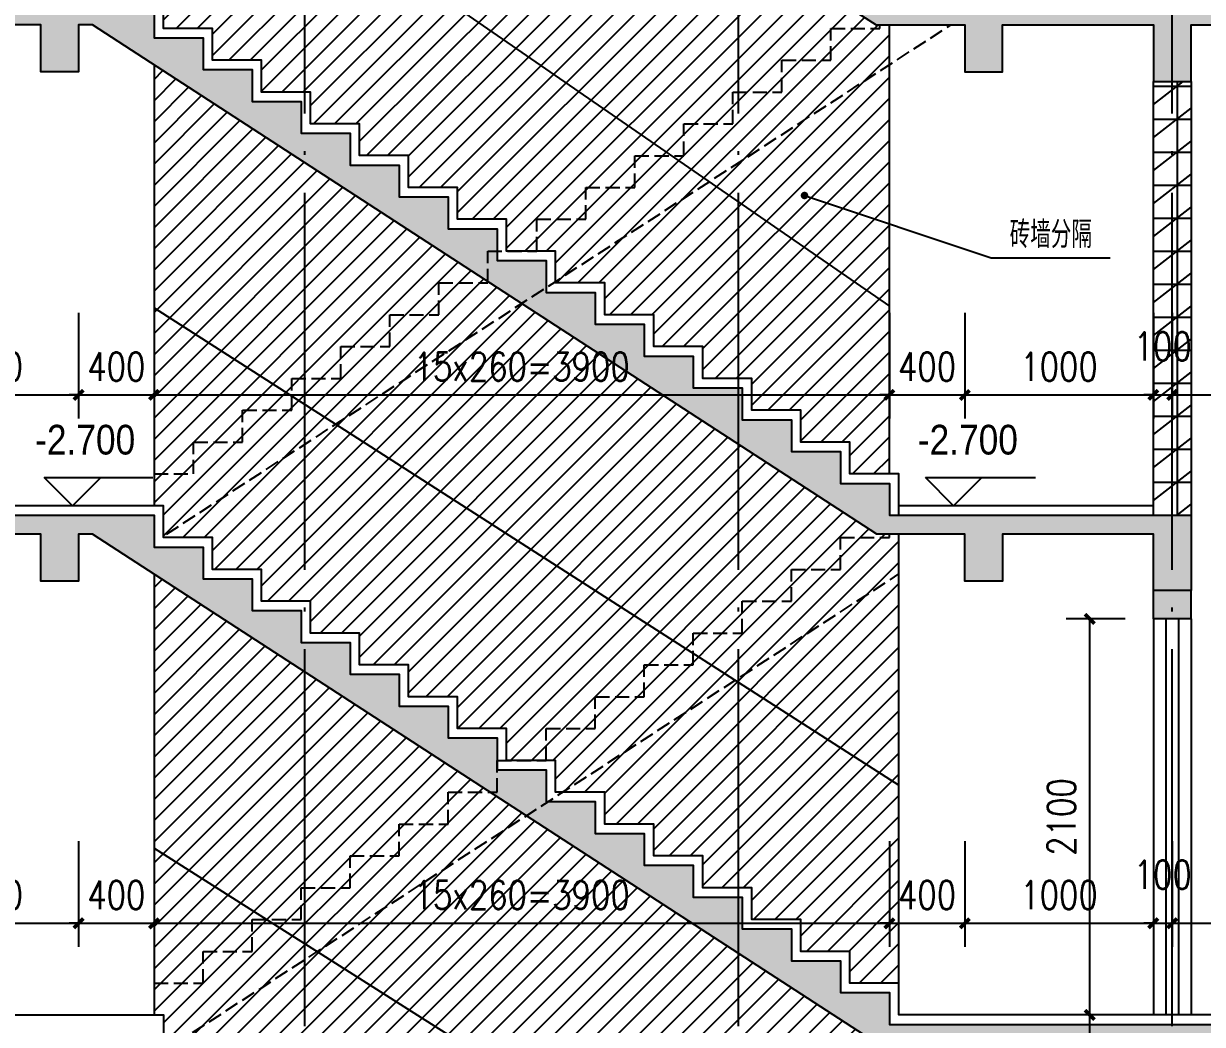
# Model space of a CAD drawing. Extents: x 718358 to 1668613, y -348838 to -159582.
# Drawn here: x 849756 to 856008, y -192400 to -187094 of the extents above; entities that cross this region are included whole.
import ezdxf

# ---------------------------------------------------------------- set-up
doc = ezdxf.new("R2010")
doc.units = 0
doc.header["$LTSCALE"] = 1000
doc.linetypes.add('DASH', pattern=[0.35, 0.25, -0.1])
doc.linetypes.add('DOTE', pattern=[2.42, 2, -0.2, 0.02, -0.2])
for name, color, linetype in [('建-可见线', 7, 'Continuous'), ('建-墙体', 2, 'Continuous'), ('建-尺寸', 73, 'Continuous'), ('建-引出', 3, 'Continuous'), ('建-影线', 8, 'Continuous'), ('建-标高', 3, 'Continuous'), ('建-楼梯', 4, 'Continuous'), ('建-符号说明', 7, 'Continuous'), ('建-轴网', 14, 'DOTE'), ('建-门窗剖', 4, 'Continuous')]:
    doc.layers.add(name, color=color, linetype=linetype)
doc.styles.add('_TCH_DIM', font='gt单线西文.shx', dxfattribs={"width": 0.8, "bigfont": 'gt单线中文.shx'})
doc.styles.add('DIM_FONT', font='SIMPLEX.shx', dxfattribs={"width": 0.8, "bigfont": 'GBCBIG.shx'})
doc.dimstyles.new('DIMN50', dxfattribs={"dimscale": 0.5, "dimtxt": 300, "dimasz": 100, "dimexe": 250, "dimexo": 300, "dimgap": 150, "dimtad": 1, "dimdec": 0, "dimzin": 0, "dimdsep": 46, "dimtxsty": 'DIM_FONT', "dimblk": 'ARCHTICK', "dimcen": 0.09, "dimdle": 1, "dimclrt": 7, "dimazin": 2, "dimtfac": 1, "dimtdec": 0, "dimtix": 1, "dimtmove": 2, "dimatfit": 3, "dimldrblk": 'ARCHTICK', "dimfxl": 1, "dimtolj": 1, "dimtzin": 0, "dimarcsym": 0})
pattern_1 = [(45, (-3534.97, 6e-11), (-56.126601, 56.126601), [])]
pattern_2 = [(45, (0, 0), (-88.388348, 88.388348), []), (50, (0, 0), (358.63009, -31.37607), [37.5, -412.5]), (355, (0, 0), (-69.37567, 376.09607), [30, -330]), (100.4514, (29.9, -2.6), (289.25469, 344.71977), [31.8701, -350.57106]), (46.1842, (0, 100), (533.62052, -82.7595), [56.25, -618.75]), (96.6356, (44.47, 93.1), (467.33135, 487.05894), [47.80514, -525.8565]), (351.1842, (0, 100), (467.33097, 487.0593), [45, -495]), (21, (50, 75), (298.45353, -201.30945), [37.5, -412.5]), (326, (50, 75), (121.65767, 362.57502), [30, -330]), (71.4514, (74.87, 58.22), (420.11131, 161.26525), [31.8701, -350.57106]), (37.5, (0, 0), (6.079928, 166.446927), [0, -326, 0, -335, 0, -331.25]), (7.5, (0, 0), (131.53477, 197.205856), [0, -191, 0, -318.5, 0, -126.25]), (327.5, (-111.5, 0), (266.911218, -11.277436), [0, -125, 0, -390, 0, -517.5]), (317.5, (-161.5, 0), (291.593085, 50.05249), [0, -162.5, 0, -259, 0, -367.5])]

# ---------------------------------------------------------------- blocks, each defined once
blk = doc.blocks.new('_ArchTick')
at = {"color": 0, "linetype": 'ByBlock', "const_width": 0.4}
blk.add_lwpolyline([(-0.5, -0.5), (0.5, 0.5)], dxfattribs=at)
blk = doc.blocks.new('*D2112')
at = {"layer": 'Defpoints', "color": 0, "transparency": 16777216}
for p in [(855847.5, -191279), (858147.5, -191279), (858147.5, -191864.3)]:
    blk.add_point(p, dxfattribs=at)
at = {"layer": '建-尺寸', "color": 0, "lineweight": -2, "transparency": 16777216}
for p, q in [((855847.5, -191429), (855847.5, -191989.3)), ((858147.5, -191429), (858147.5, -191989.3)), ((855847, -191864.3), (858148, -191864.3))]:
    blk.add_line(p, q, dxfattribs=at)
at = {"layer": '建-尺寸', "color": 0, "lineweight": -2, "transparency": 16777216, "xscale": 50, "yscale": 50, "zscale": 50, "rotation": 180}
blk.add_blockref('_ArchTick', (855847.5, -191864.3), dxfattribs=at)
at = {"layer": '建-尺寸', "color": 0, "lineweight": -2, "transparency": 16777216, "xscale": 50, "yscale": 50, "zscale": 50}
blk.add_blockref('_ArchTick', (858147.5, -191864.3), dxfattribs=at)
at = {"layer": '建-尺寸', "color": 7, "transparency": 16777216, "insert": (856997.5, -191714.3), "char_height": 150, "attachment_point": 5, "style": 'DIM_FONT'}
blk.add_mtext('\\A1;2300', dxfattribs=at)
blk = doc.blocks.new('*D2113')
at = {"layer": 'Defpoints', "color": 0, "transparency": 16777216}
for p in [(855747.5, -191279), (855847.5, -191279), (855847.5, -191864.3)]:
    blk.add_point(p, dxfattribs=at)
at = {"layer": '建-尺寸', "color": 0, "lineweight": -2, "transparency": 16777216}
for p, q in [((855747.5, -191429), (855747.5, -191989.3)), ((855847.5, -191429), (855847.5, -191989.3)), ((855747.5, -191864.3), (855697.5, -191864.3)), ((855747.5, -191864.3), (855847.5, -191864.3)), ((855847.5, -191864.3), (855897.5, -191864.3))]:
    blk.add_line(p, q, dxfattribs=at)
at = {"layer": '建-尺寸', "color": 0, "lineweight": -2, "transparency": 16777216, "xscale": 50, "yscale": 50, "zscale": 50}
blk.add_blockref('_ArchTick', (855747.5, -191864.3), dxfattribs=at)
at = {"layer": '建-尺寸', "color": 0, "lineweight": -2, "transparency": 16777216, "xscale": 50, "yscale": 50, "zscale": 50, "rotation": 180}
blk.add_blockref('_ArchTick', (855847.5, -191864.3), dxfattribs=at)
at = {"layer": '建-尺寸', "color": 7, "transparency": 16777216, "insert": (855797.5, -191606.8), "char_height": 150, "attachment_point": 5, "style": 'DIM_FONT'}
blk.add_mtext('\\A1;100', dxfattribs=at)
blk = doc.blocks.new('*D2114')
at = {"layer": 'Defpoints', "color": 0, "transparency": 16777216}
for p in [(854747.5, -191279), (855747.5, -191279), (855747.5, -191864.3)]:
    blk.add_point(p, dxfattribs=at)
at = {"layer": '建-尺寸', "color": 0, "lineweight": -2, "transparency": 16777216}
for p, q in [((854747.5, -191429), (854747.5, -191989.3)), ((855747.5, -191429), (855747.5, -191989.3)), ((854747, -191864.3), (855748, -191864.3))]:
    blk.add_line(p, q, dxfattribs=at)
at = {"layer": '建-尺寸', "color": 0, "lineweight": -2, "transparency": 16777216, "xscale": 50, "yscale": 50, "zscale": 50, "rotation": 180}
blk.add_blockref('_ArchTick', (854747.5, -191864.3), dxfattribs=at)
at = {"layer": '建-尺寸', "color": 0, "lineweight": -2, "transparency": 16777216, "xscale": 50, "yscale": 50, "zscale": 50}
blk.add_blockref('_ArchTick', (855747.5, -191864.3), dxfattribs=at)
at = {"layer": '建-尺寸', "color": 7, "transparency": 16777216, "insert": (855247.5, -191714.3), "char_height": 150, "attachment_point": 5, "style": 'DIM_FONT'}
blk.add_mtext('\\A1;1000', dxfattribs=at)
blk = doc.blocks.new('*D2115')
at = {"layer": 'Defpoints', "color": 0, "transparency": 16777216}
for p in [(854347.5, -191279), (854747.5, -191279), (854747.5, -191864.3)]:
    blk.add_point(p, dxfattribs=at)
at = {"layer": '建-尺寸', "color": 0, "lineweight": -2, "transparency": 16777216}
for p, q in [((854347.5, -191429), (854347.5, -191989.3)), ((854747.5, -191429), (854747.5, -191989.3)), ((854347.5, -191864.3), (854297.5, -191864.3)), ((854347.5, -191864.3), (854747.5, -191864.3)), ((854747.5, -191864.3), (854797.5, -191864.3))]:
    blk.add_line(p, q, dxfattribs=at)
at = {"layer": '建-尺寸', "color": 0, "lineweight": -2, "transparency": 16777216, "xscale": 50, "yscale": 50, "zscale": 50}
blk.add_blockref('_ArchTick', (854347.5, -191864.3), dxfattribs=at)
at = {"layer": '建-尺寸', "color": 0, "lineweight": -2, "transparency": 16777216, "xscale": 50, "yscale": 50, "zscale": 50, "rotation": 180}
blk.add_blockref('_ArchTick', (854747.5, -191864.3), dxfattribs=at)
at = {"layer": '建-尺寸', "color": 7, "transparency": 16777216, "insert": (854547.5, -191714.3), "char_height": 150, "attachment_point": 5, "style": 'DIM_FONT'}
blk.add_mtext('\\A1;400', dxfattribs=at)
blk = doc.blocks.new('*D2116')
at = {"layer": 'Defpoints', "color": 0, "transparency": 16777216}
for p in [(850447.5, -191279), (854347.5, -191279), (854347.5, -191864.3)]:
    blk.add_point(p, dxfattribs=at)
at = {"layer": '建-尺寸', "color": 0, "lineweight": -2, "transparency": 16777216}
for p, q in [((850447.5, -191429), (850447.5, -191989.3)), ((854347.5, -191429), (854347.5, -191989.3)), ((850447, -191864.3), (854348, -191864.3))]:
    blk.add_line(p, q, dxfattribs=at)
at = {"layer": '建-尺寸', "color": 0, "lineweight": -2, "transparency": 16777216, "xscale": 50, "yscale": 50, "zscale": 50, "rotation": 180}
blk.add_blockref('_ArchTick', (850447.5, -191864.3), dxfattribs=at)
at = {"layer": '建-尺寸', "color": 0, "lineweight": -2, "transparency": 16777216, "xscale": 50, "yscale": 50, "zscale": 50}
blk.add_blockref('_ArchTick', (854347.5, -191864.3), dxfattribs=at)
at = {"layer": '建-尺寸', "color": 7, "transparency": 16777216, "insert": (852397.5, -191714.3), "char_height": 150, "attachment_point": 5, "style": 'DIM_FONT'}
blk.add_mtext('\\A1;15x260=3900', dxfattribs=at)
blk = doc.blocks.new('*D2117')
at = {"layer": 'Defpoints', "color": 0, "transparency": 16777216}
for p in [(850047.5, -191279), (850447.5, -191279), (850447.5, -191864.3)]:
    blk.add_point(p, dxfattribs=at)
at = {"layer": '建-尺寸', "color": 0, "lineweight": -2, "transparency": 16777216}
for p, q in [((850047.5, -191429), (850047.5, -191989.3)), ((850447.5, -191429), (850447.5, -191989.3)), ((850047.5, -191864.3), (849997.5, -191864.3)), ((850047.5, -191864.3), (850447.5, -191864.3)), ((850447.5, -191864.3), (850497.5, -191864.3))]:
    blk.add_line(p, q, dxfattribs=at)
at = {"layer": '建-尺寸', "color": 0, "lineweight": -2, "transparency": 16777216, "xscale": 50, "yscale": 50, "zscale": 50}
blk.add_blockref('_ArchTick', (850047.5, -191864.3), dxfattribs=at)
at = {"layer": '建-尺寸', "color": 0, "lineweight": -2, "transparency": 16777216, "xscale": 50, "yscale": 50, "zscale": 50, "rotation": 180}
blk.add_blockref('_ArchTick', (850447.5, -191864.3), dxfattribs=at)
at = {"layer": '建-尺寸', "color": 7, "transparency": 16777216, "insert": (850247.5, -191714.3), "char_height": 150, "attachment_point": 5, "style": 'DIM_FONT'}
blk.add_mtext('\\A1;400', dxfattribs=at)
blk = doc.blocks.new('*D2118')
at = {"layer": 'Defpoints', "color": 0, "transparency": 16777216}
for p in [(849047.5, -191279), (850047.5, -191279), (850047.5, -191864.3)]:
    blk.add_point(p, dxfattribs=at)
at = {"layer": '建-尺寸', "color": 0, "lineweight": -2, "transparency": 16777216}
for p, q in [((849047.5, -191429), (849047.5, -191989.3)), ((850047.5, -191429), (850047.5, -191989.3)), ((849047, -191864.3), (850048, -191864.3))]:
    blk.add_line(p, q, dxfattribs=at)
at = {"layer": '建-尺寸', "color": 0, "lineweight": -2, "transparency": 16777216, "xscale": 50, "yscale": 50, "zscale": 50, "rotation": 180}
blk.add_blockref('_ArchTick', (849047.5, -191864.3), dxfattribs=at)
at = {"layer": '建-尺寸', "color": 0, "lineweight": -2, "transparency": 16777216, "xscale": 50, "yscale": 50, "zscale": 50}
blk.add_blockref('_ArchTick', (850047.5, -191864.3), dxfattribs=at)
at = {"layer": '建-尺寸', "color": 7, "transparency": 16777216, "insert": (849547.5, -191714.3), "char_height": 150, "attachment_point": 5, "style": 'DIM_FONT'}
blk.add_mtext('\\A1;1000', dxfattribs=at)
blk = doc.blocks.new('*D2121')
at = {"layer": 'Defpoints', "color": 0, "transparency": 16777216}
for p in [(855847.5, -188477.4), (858147.5, -188477.4), (858147.5, -189062.7)]:
    blk.add_point(p, dxfattribs=at)
at = {"layer": '建-尺寸', "color": 0, "lineweight": -2, "transparency": 16777216}
for p, q in [((855847.5, -188627.4), (855847.5, -189187.7)), ((858147.5, -188627.4), (858147.5, -189187.7)), ((855847, -189062.7), (858148, -189062.7))]:
    blk.add_line(p, q, dxfattribs=at)
at = {"layer": '建-尺寸', "color": 0, "lineweight": -2, "transparency": 16777216, "xscale": 50, "yscale": 50, "zscale": 50, "rotation": 180}
blk.add_blockref('_ArchTick', (855847.5, -189062.7), dxfattribs=at)
at = {"layer": '建-尺寸', "color": 0, "lineweight": -2, "transparency": 16777216, "xscale": 50, "yscale": 50, "zscale": 50}
blk.add_blockref('_ArchTick', (858147.5, -189062.7), dxfattribs=at)
at = {"layer": '建-尺寸', "color": 7, "transparency": 16777216, "insert": (856997.5, -188912.7), "char_height": 150, "attachment_point": 5, "style": 'DIM_FONT'}
blk.add_mtext('\\A1;2300', dxfattribs=at)
blk = doc.blocks.new('*D2122')
at = {"layer": 'Defpoints', "color": 0, "transparency": 16777216}
for p in [(855747.5, -188477.4), (855847.5, -188477.4), (855847.5, -189062.7)]:
    blk.add_point(p, dxfattribs=at)
at = {"layer": '建-尺寸', "color": 0, "lineweight": -2, "transparency": 16777216}
for p, q in [((855747.5, -188627.4), (855747.5, -189187.7)), ((855847.5, -188627.4), (855847.5, -189187.7)), ((855747.5, -189062.7), (855697.5, -189062.7)), ((855747.5, -189062.7), (855847.5, -189062.7)), ((855847.5, -189062.7), (855897.5, -189062.7))]:
    blk.add_line(p, q, dxfattribs=at)
at = {"layer": '建-尺寸', "color": 0, "lineweight": -2, "transparency": 16777216, "xscale": 50, "yscale": 50, "zscale": 50}
blk.add_blockref('_ArchTick', (855747.5, -189062.7), dxfattribs=at)
at = {"layer": '建-尺寸', "color": 0, "lineweight": -2, "transparency": 16777216, "xscale": 50, "yscale": 50, "zscale": 50, "rotation": 180}
blk.add_blockref('_ArchTick', (855847.5, -189062.7), dxfattribs=at)
at = {"layer": '建-尺寸', "color": 7, "transparency": 16777216, "insert": (855797.5, -188805.2), "char_height": 150, "attachment_point": 5, "style": 'DIM_FONT'}
blk.add_mtext('\\A1;100', dxfattribs=at)
blk = doc.blocks.new('*D2123')
at = {"layer": 'Defpoints', "color": 0, "transparency": 16777216}
for p in [(854747.5, -188477.4), (855747.5, -188477.4), (855747.5, -189062.7)]:
    blk.add_point(p, dxfattribs=at)
at = {"layer": '建-尺寸', "color": 0, "lineweight": -2, "transparency": 16777216}
for p, q in [((854747.5, -188627.4), (854747.5, -189187.7)), ((855747.5, -188627.4), (855747.5, -189187.7)), ((854747, -189062.7), (855748, -189062.7))]:
    blk.add_line(p, q, dxfattribs=at)
at = {"layer": '建-尺寸', "color": 0, "lineweight": -2, "transparency": 16777216, "xscale": 50, "yscale": 50, "zscale": 50, "rotation": 180}
blk.add_blockref('_ArchTick', (854747.5, -189062.7), dxfattribs=at)
at = {"layer": '建-尺寸', "color": 0, "lineweight": -2, "transparency": 16777216, "xscale": 50, "yscale": 50, "zscale": 50}
blk.add_blockref('_ArchTick', (855747.5, -189062.7), dxfattribs=at)
at = {"layer": '建-尺寸', "color": 7, "transparency": 16777216, "insert": (855247.5, -188912.7), "char_height": 150, "attachment_point": 5, "style": 'DIM_FONT'}
blk.add_mtext('\\A1;1000', dxfattribs=at)
blk = doc.blocks.new('*D2124')
at = {"layer": 'Defpoints', "color": 0, "transparency": 16777216}
for p in [(854347.5, -188477.4), (854747.5, -188477.4), (854747.5, -189062.7)]:
    blk.add_point(p, dxfattribs=at)
at = {"layer": '建-尺寸', "color": 0, "lineweight": -2, "transparency": 16777216}
for p, q in [((854347.5, -188627.4), (854347.5, -189187.7)), ((854747.5, -188627.4), (854747.5, -189187.7)), ((854347.5, -189062.7), (854297.5, -189062.7)), ((854347.5, -189062.7), (854747.5, -189062.7)), ((854747.5, -189062.7), (854797.5, -189062.7))]:
    blk.add_line(p, q, dxfattribs=at)
at = {"layer": '建-尺寸', "color": 0, "lineweight": -2, "transparency": 16777216, "xscale": 50, "yscale": 50, "zscale": 50}
blk.add_blockref('_ArchTick', (854347.5, -189062.7), dxfattribs=at)
at = {"layer": '建-尺寸', "color": 0, "lineweight": -2, "transparency": 16777216, "xscale": 50, "yscale": 50, "zscale": 50, "rotation": 180}
blk.add_blockref('_ArchTick', (854747.5, -189062.7), dxfattribs=at)
at = {"layer": '建-尺寸', "color": 7, "transparency": 16777216, "insert": (854547.5, -188912.7), "char_height": 150, "attachment_point": 5, "style": 'DIM_FONT'}
blk.add_mtext('\\A1;400', dxfattribs=at)
blk = doc.blocks.new('*D2125')
at = {"layer": 'Defpoints', "color": 0, "transparency": 16777216}
for p in [(850447.5, -188477.4), (854347.5, -188477.4), (854347.5, -189062.7)]:
    blk.add_point(p, dxfattribs=at)
at = {"layer": '建-尺寸', "color": 0, "lineweight": -2, "transparency": 16777216}
for p, q in [((850447.5, -188627.4), (850447.5, -189187.7)), ((854347.5, -188627.4), (854347.5, -189187.7)), ((850447, -189062.7), (854348, -189062.7))]:
    blk.add_line(p, q, dxfattribs=at)
at = {"layer": '建-尺寸', "color": 0, "lineweight": -2, "transparency": 16777216, "xscale": 50, "yscale": 50, "zscale": 50, "rotation": 180}
blk.add_blockref('_ArchTick', (850447.5, -189062.7), dxfattribs=at)
at = {"layer": '建-尺寸', "color": 0, "lineweight": -2, "transparency": 16777216, "xscale": 50, "yscale": 50, "zscale": 50}
blk.add_blockref('_ArchTick', (854347.5, -189062.7), dxfattribs=at)
at = {"layer": '建-尺寸', "color": 7, "transparency": 16777216, "insert": (852397.5, -188912.7), "char_height": 150, "attachment_point": 5, "style": 'DIM_FONT'}
blk.add_mtext('\\A1;15x260=3900', dxfattribs=at)
blk = doc.blocks.new('*D2126')
at = {"layer": 'Defpoints', "color": 0, "transparency": 16777216}
for p in [(850047.5, -188477.4), (850447.5, -188477.4), (850447.5, -189062.7)]:
    blk.add_point(p, dxfattribs=at)
at = {"layer": '建-尺寸', "color": 0, "lineweight": -2, "transparency": 16777216}
for p, q in [((850047.5, -188627.4), (850047.5, -189187.7)), ((850447.5, -188627.4), (850447.5, -189187.7)), ((850047.5, -189062.7), (849997.5, -189062.7)), ((850047.5, -189062.7), (850447.5, -189062.7)), ((850447.5, -189062.7), (850497.5, -189062.7))]:
    blk.add_line(p, q, dxfattribs=at)
at = {"layer": '建-尺寸', "color": 0, "lineweight": -2, "transparency": 16777216, "xscale": 50, "yscale": 50, "zscale": 50}
blk.add_blockref('_ArchTick', (850047.5, -189062.7), dxfattribs=at)
at = {"layer": '建-尺寸', "color": 0, "lineweight": -2, "transparency": 16777216, "xscale": 50, "yscale": 50, "zscale": 50, "rotation": 180}
blk.add_blockref('_ArchTick', (850447.5, -189062.7), dxfattribs=at)
at = {"layer": '建-尺寸', "color": 7, "transparency": 16777216, "insert": (850247.5, -188912.7), "char_height": 150, "attachment_point": 5, "style": 'DIM_FONT'}
blk.add_mtext('\\A1;400', dxfattribs=at)
blk = doc.blocks.new('*D2127')
at = {"layer": 'Defpoints', "color": 0, "transparency": 16777216}
for p in [(849047.5, -188477.4), (850047.5, -188477.4), (850047.5, -189062.7)]:
    blk.add_point(p, dxfattribs=at)
at = {"layer": '建-尺寸', "color": 0, "lineweight": -2, "transparency": 16777216}
for p, q in [((849047.5, -188627.4), (849047.5, -189187.7)), ((850047.5, -188627.4), (850047.5, -189187.7)), ((849047, -189062.7), (850048, -189062.7))]:
    blk.add_line(p, q, dxfattribs=at)
at = {"layer": '建-尺寸', "color": 0, "lineweight": -2, "transparency": 16777216, "xscale": 50, "yscale": 50, "zscale": 50, "rotation": 180}
blk.add_blockref('_ArchTick', (849047.5, -189062.7), dxfattribs=at)
at = {"layer": '建-尺寸', "color": 0, "lineweight": -2, "transparency": 16777216, "xscale": 50, "yscale": 50, "zscale": 50}
blk.add_blockref('_ArchTick', (850047.5, -189062.7), dxfattribs=at)
at = {"layer": '建-尺寸', "color": 7, "transparency": 16777216, "insert": (849547.5, -188912.7), "char_height": 150, "attachment_point": 5, "style": 'DIM_FONT'}
blk.add_mtext('\\A1;1000', dxfattribs=at)
blk = doc.blocks.new('*D3371')
at = {"layer": 'Defpoints', "color": 0, "transparency": 16777216}
for p in [(855410.2, -190250.4), (855747.5, -190250.4), (855747.5, -192350.4)]:
    blk.add_point(p, dxfattribs=at)
at = {"layer": '建-尺寸', "color": 0, "lineweight": -2, "transparency": 16777216}
for p, q in [((855597.5, -190250.4), (855285.2, -190250.4)), ((855410.2, -192350.9), (855410.2, -190249.9)), ((855597.5, -192350.4), (855285.2, -192350.4))]:
    blk.add_line(p, q, dxfattribs=at)
at = {"layer": '建-尺寸', "color": 0, "lineweight": -2, "transparency": 16777216, "xscale": 50, "yscale": 50, "zscale": 50}
for p, rotation in [((855410.2, -190250.4), 90), ((855410.2, -192350.4), 270)]:
    blk.add_blockref('_ArchTick', p, dxfattribs=dict(at, rotation=rotation))
at = {"layer": '建-尺寸', "color": 7, "transparency": 16777216, "insert": (855260.2, -191300.4), "char_height": 150, "attachment_point": 5, "rotation": 90, "style": 'DIM_FONT'}
blk.add_mtext('\\A1;2100', dxfattribs=at)
blk = doc.blocks.new('*D3372')
at = {"layer": 'Defpoints', "color": 0, "transparency": 16777216}
for p in [(855410.2, -192350.4), (855747.5, -192350.4), (855747.5, -193050.4)]:
    blk.add_point(p, dxfattribs=at)
at = {"layer": '建-尺寸', "color": 0, "lineweight": -2, "transparency": 16777216}
for p, q in [((855597.5, -192350.4), (855285.2, -192350.4)), ((855410.2, -193050.9), (855410.2, -192349.9)), ((855597.5, -193050.4), (855285.2, -193050.4))]:
    blk.add_line(p, q, dxfattribs=at)
at = {"layer": '建-尺寸', "color": 0, "lineweight": -2, "transparency": 16777216, "xscale": 50, "yscale": 50, "zscale": 50}
for p, rotation in [((855410.2, -192350.4), 90), ((855410.2, -193050.4), 270)]:
    blk.add_blockref('_ArchTick', p, dxfattribs=dict(at, rotation=rotation))
at = {"layer": '建-尺寸', "color": 7, "transparency": 16777216, "insert": (855260.2, -192700.4), "char_height": 150, "attachment_point": 5, "rotation": 90, "style": 'DIM_FONT'}
blk.add_mtext('\\A1;700', dxfattribs=at)

msp = doc.modelspace()

# ---------------------------------------------------------------- hatches: boundary and pattern name
at = {"layer": '建-影线'}
h = msp.add_hatch(dxfattribs=at)
h.set_pattern_fill('钢筋混凝土', color=256, scale=50, style=0)
h.set_pattern_definition(pattern_2)
h.paths.add_polyline_path([(849047.5, -184750.4), (848847.5, -184750.4), (848847.5, -184850.4), (849047.5, -184850.4)])
h.paths.add_polyline_path([(850447.5, -184350.4), (848847.5, -184350.4), (848847.5, -184750.4), (849047.5, -184750.4), (849047.5, -184450.5), (849847.5, -184450.5), (849847.5, -184700.5), (850047.5, -184700.5), (850047.5, -184450.5), (850121.7, -184450.5), (852217.5, -185786.9), (852217.5, -185625.5), (852267.5, -185625.5), (852267.5, -185509.8), (852007.5, -185509.8), (852007.5, -185344.1), (851747.5, -185344.1), (851747.5, -185178.5), (851487.5, -185178.5), (851487.5, -185012.9), (851227.5, -185012.9), (851227.5, -184847.2), (850967.5, -184847.2), (850967.5, -184681.6), (850707.5, -184681.6), (850707.5, -184516), (850447.5, -184516)])
h.paths.add_polyline_path([(852527.5, -185675.4), (852267.5, -185675.4), (852267.5, -185625.5), (852217.5, -185625.5), (852217.5, -185786.9), (852378.1, -185889.3), (852527.5, -185794)])
h.paths.add_polyline_path([(853047.5, -186006.7), (852787.5, -186006.7), (852787.5, -185841), (852527.5, -185841), (852527.5, -185794), (852378.1, -185889.3), (854277.5, -187100.4), (854747.5, -187100.4), (854747.5, -187350.4), (854947.5, -187350.4), (854947.5, -187100.4), (855747.5, -187100.4), (855747.5, -187400.4), (855947.5, -187400.4), (855947.5, -187100.4), (857947.5, -187100.4), (857947.5, -187000.4), (854347.5, -187000.4), (854347.5, -186834.8), (854087.5, -186834.8), (854087.5, -186669.2), (853827.5, -186669.2), (853827.5, -186503.5), (853567.5, -186503.5), (853567.5, -186337.9), (853307.5, -186337.9), (853307.5, -186172.3), (853047.5, -186172.3)])
h = msp.add_hatch(dxfattribs=at)
h.set_pattern_fill('空心砖', color=256, scale=50, style=0)
h.set_pattern_definition([(0, (0, 0), (0, 175), []), (37.875, (200, 0), (-84.807639, 109.038328), []), (90, (200, 0), (-225, 1e-14), [])])
h.paths.add_polyline_path([(849047.5, -187400.4), (848847.5, -187400.4), (848847.5, -189700.4), (849047.5, -189700.4)])
h.paths.add_polyline_path([(847757.6, -186927.3), (848379.8, -186927.3), (848379.8, -186664.8), (847757.6, -186664.8)], flags=9)
h.paths.add_polyline_path([(846842.7, -189433.7), (847054.8, -189433.7), (847054.8, -189171.2), (846842.7, -189171.2)], flags=9)
h.paths.add_polyline_path([(846593.4, -189502.4), (846918.8, -189502.4), (846918.8, -189142.4), (846593.4, -189142.4)], flags=9)
h.paths.add_polyline_path([(846183.3, -189427.8), (846665.3, -189427.8), (846665.3, -189175.6), (846183.3, -189175.6)], flags=9)
h.paths.add_polyline_path([(872253.8, -200949.3), (872895.2, -200949.3), (872895.2, -200713.1), (872253.8, -200713.1)], flags=9)
h.paths.add_polyline_path([(870668, -199643.8), (871596.1, -199643.8), (871596.1, -199355.3), (870668, -199355.3)], flags=9)
h.paths.add_polyline_path([(870164.5, -200949.3), (870795.2, -200949.3), (870795.2, -200713.1), (870164.5, -200713.1)], flags=9)
h.paths.add_polyline_path([(872253.8, -200749.3), (872895.2, -200749.3), (872895.2, -200513.1), (872253.8, -200513.1)], flags=9)
h.paths.add_polyline_path([(870839.9, -200130.7), (871486.6, -200130.7), (871486.6, -199894.4), (870839.9, -199894.4)], flags=9)
h.paths.add_polyline_path([(870833.7, -200351.2), (871480.4, -200351.2), (871480.4, -200115), (870833.7, -200115)], flags=9)
h.paths.add_polyline_path([(872948.5, -200349.3), (873595.2, -200349.3), (873595.2, -200113.1), (872948.5, -200113.1)], flags=9)
h.paths.add_polyline_path([(870833.7, -200551.2), (871480.4, -200551.2), (871480.4, -200315), (870833.7, -200315)], flags=9)
h.paths.add_polyline_path([(872948.5, -200549.3), (873595.2, -200549.3), (873595.2, -200313.1), (872948.5, -200313.1)], flags=9)
h.paths.add_polyline_path([(871548.5, -199949.3), (872195.2, -199949.3), (872195.2, -199713.1), (871548.5, -199713.1)], flags=9)
h.paths.add_polyline_path([(870833.7, -200751.2), (871480.4, -200751.2), (871480.4, -200515), (870833.7, -200515)], flags=9)
h.paths.add_polyline_path([(872948.5, -200749.3), (873595.2, -200749.3), (873595.2, -200513.1), (872948.5, -200513.1)], flags=9)
h.paths.add_polyline_path([(871548.5, -200149.3), (872195.2, -200149.3), (872195.2, -199913.1), (871548.5, -199913.1)], flags=9)
h.paths.add_polyline_path([(870833.7, -200951.2), (871480.4, -200951.2), (871480.4, -200715), (870833.7, -200715)], flags=9)
h.paths.add_polyline_path([(872948.5, -200949.3), (873595.2, -200949.3), (873595.2, -200713.1), (872948.5, -200713.1)], flags=9)
h.paths.add_polyline_path([(871548.5, -200349.3), (872195.2, -200349.3), (872195.2, -200113.1), (871548.5, -200113.1)], flags=9)
h.paths.add_polyline_path([(870148.5, -199949.3), (870795.2, -199949.3), (870795.2, -199713.1), (870148.5, -199713.1)], flags=9)
h.paths.add_polyline_path([(872248.5, -199949.3), (872895.2, -199949.3), (872895.2, -199713.1), (872248.5, -199713.1)], flags=9)
h.paths.add_polyline_path([(871548.5, -200549.3), (872195.2, -200549.3), (872195.2, -200313.1), (871548.5, -200313.1)], flags=9)
h.paths.add_polyline_path([(870148.5, -200149.3), (870795.2, -200149.3), (870795.2, -199913.1), (870148.5, -199913.1)], flags=9)
h.paths.add_polyline_path([(872248.5, -200149.3), (872895.2, -200149.3), (872895.2, -199913.1), (872248.5, -199913.1)], flags=9)
h.paths.add_polyline_path([(871548.5, -200749.3), (872195.2, -200749.3), (872195.2, -200513.1), (871548.5, -200513.1)], flags=9)
h.paths.add_polyline_path([(870148.5, -200349.3), (870795.2, -200349.3), (870795.2, -200113.1), (870148.5, -200113.1)], flags=9)
h.paths.add_polyline_path([(872248.5, -200349.3), (872895.2, -200349.3), (872895.2, -200113.1), (872248.5, -200113.1)], flags=9)
h.paths.add_polyline_path([(871548.5, -200949.3), (872195.2, -200949.3), (872195.2, -200713.1), (871548.5, -200713.1)], flags=9)
h.paths.add_polyline_path([(870164.5, -200549.3), (870795.2, -200549.3), (870795.2, -200313.1), (870164.5, -200313.1)], flags=9)
h.paths.add_polyline_path([(872253.8, -200549.3), (872895.2, -200549.3), (872895.2, -200313.1), (872253.8, -200313.1)], flags=9)
h.paths.add_polyline_path([(870839.9, -199930.7), (871486.6, -199930.7), (871486.6, -199694.4), (870839.9, -199694.4)], flags=9)
h.paths.add_polyline_path([(870164.5, -200749.3), (870795.2, -200749.3), (870795.2, -200513.1), (870164.5, -200513.1)], flags=9)
h.paths.add_polyline_path([(869771.7, -200955), (870093.2, -200955), (870093.2, -200718.7), (869771.7, -200718.7)], flags=9)
h.paths.add_polyline_path([(855747.5, -189700.4), (855947.5, -189700.4), (855947.5, -187400.4), (855747.5, -187400.4)], flags=16)
h = msp.add_hatch(dxfattribs=at)
h.set_pattern_fill('钢筋混凝土', color=256, scale=50, style=0)
h.set_pattern_definition(pattern_2)
h.paths.add_polyline_path([(855847.5, -190100.4), (855747.5, -190100.4), (855747.5, -190250.4), (855847.5, -190250.4)])
h.paths.add_polyline_path([(855947.5, -190100.4), (855847.5, -190100.4), (855847.5, -190250.4), (855947.5, -190250.4)])
h.paths.add_polyline_path([(849047.5, -187100.4), (849847.5, -187100.4), (849847.5, -187350.4), (850047.5, -187350.4), (850047.5, -187100.4), (850121.2, -187100.4), (852217.5, -188461), (852217.5, -188300.4), (852267.5, -188300.4), (852267.5, -188181.6), (852007.5, -188181.6), (852007.5, -188012.9), (851747.5, -188012.9), (851747.5, -187844.1), (851487.5, -187844.1), (851487.5, -187675.4), (851227.5, -187675.4), (851227.5, -187506.6), (850967.5, -187506.6), (850967.5, -187337.9), (850707.5, -187337.9), (850707.5, -187169.1), (850447.5, -187169.1), (850447.5, -187000.4), (849410.7, -187000.4), (847447.5, -187000.4), (847447.5, -187100.4), (848847.5, -187100.4), (848847.5, -187400.4), (849047.5, -187400.4)])
h.paths.add_polyline_path([(852527.5, -188350.4), (852267.5, -188350.4), (852267.5, -188300.4), (852217.5, -188300.4), (852217.5, -188461), (852397.6, -188577.8), (852527.5, -188493.5)])
h.paths.add_polyline_path([(852787.5, -188519.1), (852527.5, -188519.1), (852527.5, -188493.5), (852397.6, -188577.8), (854281.2, -189800.4), (854747.5, -189800.4), (854747.5, -190050.4), (854947.5, -190050.4), (854947.5, -189800.4), (855747.5, -189800.4), (855747.5, -190100.4), (855947.5, -190100.4), (855947.5, -189700.4), (854347.5, -189700.4), (854347.5, -189531.6), (854087.5, -189531.6), (854087.5, -189362.9), (853827.5, -189362.9), (853827.5, -189194.1), (853567.5, -189194.1), (853567.5, -189025.4), (853307.5, -189025.4), (853307.5, -188856.6), (853047.5, -188856.6), (853047.5, -188687.9), (852787.5, -188687.9)])
h = msp.add_hatch(dxfattribs=at)
h.set_pattern_fill('钢筋混凝土', color=256, scale=50, style=0)
h.set_pattern_definition(pattern_2)
h.paths.add_polyline_path([(848947.5, -190100.4), (848847.5, -190100.4), (848847.5, -190250.4), (848947.5, -190250.4)], flags=16)
h.paths.add_polyline_path([(849047.5, -190100.4), (848947.5, -190100.4), (848947.5, -190250.4), (849047.5, -190250.4)], flags=17)
h.paths.add_polyline_path([(855847.5, -192900.4), (855747.5, -192900.4), (855747.5, -193050.4), (855847.5, -193050.4)])
h.paths.add_polyline_path([(855947.5, -192900.4), (855847.5, -192900.4), (855847.5, -193050.4), (855947.5, -193050.4)])
h.paths.add_polyline_path([(849047.5, -189800.4), (849847.5, -189800.4), (849847.5, -190050.4), (850047.5, -190050.4), (850047.5, -189800.4), (850121.2, -189800.4), (852230.2, -191169.2), (852267.5, -191169.2), (852267.5, -191000.4), (852267.5, -190881.6), (852007.5, -190881.6), (852007.5, -190712.9), (851747.5, -190712.9), (851747.5, -190544.1), (851487.5, -190544.1), (851487.5, -190375.4), (851227.5, -190375.4), (851227.5, -190206.6), (850967.5, -190206.6), (850967.5, -190037.9), (850707.5, -190037.9), (850707.5, -189869.1), (850447.5, -189869.1), (850447.5, -189700.4), (848847.5, -189700.4), (848847.5, -190100.4), (849047.5, -190100.4), (849047.5, -190085.5)])
h.paths.add_polyline_path([(852527.5, -191050.4), (852267.5, -191050.4), (852267.5, -191169.2), (852230.2, -191169.2), (852422.6, -191294.1), (852538.1, -191219.1), (852527.5, -191219.1)])
h.paths.add_polyline_path([(852787.5, -191219.1), (852538.1, -191219.1), (852422.6, -191294.1), (854281.2, -192500.4), (854347.5, -192500.4), (854347.5, -192750.4), (854547.5, -192750.4), (854547.5, -192500.4), (855747.5, -192500.4), (855747.5, -192800.4), (855947.5, -192800.4), (855947.5, -192500.4), (857947.5, -192500.4), (857947.5, -192400.4), (854347.5, -192400.4), (854347.5, -192231.6), (854087.5, -192231.6), (854087.5, -192062.9), (853827.5, -192062.9), (853827.5, -191894.1), (853567.5, -191894.1), (853567.5, -191725.4), (853307.5, -191725.4), (853307.5, -191556.6), (853047.5, -191556.6), (853047.5, -191387.9), (852787.5, -191387.9)])
at = {"layer": '建-符号说明'}
h = msp.add_hatch(dxfattribs=at)
h.set_pattern_fill('ANSI31', color=8, scale=50, style=0)
h.set_pattern_definition([(45, (39715.27, 106041.72), (-56.126601, 56.126601), [])])
h.paths.add_polyline_path([(852057.5, -187962.9), (852057.5, -188131.6), (852317.5, -188131.6), (852317.5, -188300.4), (852577.5, -188300.4), (852577.5, -188469.1), (852837.5, -188469.1), (852837.5, -188637.9), (853097.5, -188637.9), (853097.5, -188806.6), (853357.5, -188806.6), (853357.5, -188975.4), (853617.5, -188975.4), (853617.5, -189144.1), (853877.5, -189144.1), (853877.5, -189312.9), (854137.5, -189312.9), (854137.5, -189481.6), (854347.5, -189481.6), (854347.5, -187145.1), (850447.5, -184658.3), (850447.5, -184850.4), (850447.5, -186950.4), (850497.5, -186950.4), (850497.5, -187119.1), (850757.5, -187119.1), (850757.5, -187287.9), (851017.5, -187287.9), (851017.5, -187456.6), (851277.5, -187456.6), (851277.5, -187625.4), (851537.5, -187625.4), (851537.5, -187794.1), (851797.5, -187794.1), (851797.5, -187962.9)])
h = msp.add_hatch(dxfattribs=at)
h.set_pattern_fill('ANSI31', color=8, scale=50, style=0)
h.set_pattern_definition(pattern_1)
h.paths.add_polyline_path([(850447.5, -187312.2), (850447.5, -189650.4), (850497.5, -189650.4), (850497.5, -189819.1), (850757.5, -189819.1), (850757.5, -189987.9), (851017.5, -189987.9), (851017.5, -190156.6), (851277.5, -190156.6), (851277.5, -190325.4), (851537.5, -190325.4), (851537.5, -190494.1), (851797.5, -190494.1), (851797.5, -190662.9), (852057.5, -190662.9), (852057.5, -190831.6), (852317.5, -190831.6), (852317.5, -191000.4), (852577.5, -191000.4), (852577.5, -191169.1), (852837.5, -191169.1), (852837.5, -191337.9), (853097.5, -191337.9), (853097.5, -191506.6), (853357.5, -191506.6), (853357.5, -191675.4), (853617.5, -191675.4), (853617.5, -191844.1), (853877.5, -191844.1), (853877.5, -192012.9), (854137.5, -192012.9), (854137.5, -192181.6), (854397.5, -192181.6), (854397.5, -189800.4), (854281.2, -189800.4)])
h = msp.add_hatch(dxfattribs=at)
h.set_pattern_fill('ANSI31', color=8, scale=50, style=0)
h.set_pattern_definition(pattern_1)
h.paths.add_polyline_path([(851277.5, -192875.4), (851277.5, -193050.4), (851537.5, -193050.4), (851537.5, -193225.4), (851797.5, -193225.4), (851797.5, -193400.4), (852057.5, -193400.4), (852057.5, -193575.4), (852317.5, -193575.4), (852317.5, -193750.4), (852577.5, -193750.4), (852577.5, -193925.4), (852837.5, -193925.4), (852837.5, -194100.4), (853097.5, -194100.4), (853097.5, -194275.4), (853357.5, -194275.4), (853357.5, -194450.4), (853617.5, -194450.4), (853617.5, -194625.4), (853877.5, -194625.4), (853877.5, -194800.4), (854137.5, -194800.4), (854137.5, -194975.4), (854347.5, -194975.4), (854347.5, -192750.4), (854347.5, -192500.4), (854281.2, -192500.4), (850447.5, -190012.2), (850447.5, -192350.4), (850497.5, -192350.4), (850497.5, -192525.4), (850757.5, -192525.4), (850757.5, -192700.4), (851017.5, -192700.4), (851017.5, -192875.4)])

# ---------------------------------------------------------------- linework, layer by layer
at = {"layer": '建-可见线'}
for p, q in [((854347.5, -189481.6), (854347.5, -187100.4)), ((850447.5, -187312.2), (850447.5, -189650.4)), ((854397.5, -189700.4), (854397.5, -189631.6)), ((850447.5, -189700.4, 0), (850447.5, -189869.1, 0)), ((854397.5, -192181.6), (854397.5, -189800.4)), ((850447.5, -190012.2, 0), (850447.5, -192350.4, 0))]:
    msp.add_line(p, q, dxfattribs=at)
for points in [[(855747.5, -189650.4), (854397.5, -189650.4), (854397.5, -189481.6), (854137.5, -189481.6), (854137.5, -189312.9), (853877.5, -189312.9), (853877.5, -189144.1), (853617.5, -189144.1), (853617.5, -188975.4), (853357.5, -188975.4), (853357.5, -188806.6), (853097.5, -188806.6), (853097.5, -188637.9), (852837.5, -188637.9), (852837.5, -188469.1), (852577.5, -188469.1), (852577.5, -188300.4), (852317.5, -188300.4), (852317.5, -188131.6), (852057.5, -188131.6), (852057.5, -187962.9), (851797.5, -187962.9), (851797.5, -187794.1), (851537.5, -187794.1), (851537.5, -187625.4), (851277.5, -187625.4), (851277.5, -187456.6), (851017.5, -187456.6), (851017.5, -187287.9), (850757.5, -187287.9), (850757.5, -187119.1), (850497.5, -187119.1), (850497.5, -186950.4)], [(857947.5, -192350.4), (854397.5, -192350.4), (854397.5, -192181.6), (854137.5, -192181.6), (854137.5, -192012.9), (853877.5, -192012.9), (853877.5, -191844.1), (853617.5, -191844.1), (853617.5, -191675.4), (853357.5, -191675.4), (853357.5, -191506.6), (853097.5, -191506.6), (853097.5, -191337.9), (852837.5, -191337.9), (852837.5, -191169.1), (852577.5, -191169.1), (852577.5, -191000.4), (852317.5, -191000.4), (852317.5, -190831.6), (852057.5, -190831.6), (852057.5, -190662.9), (851797.5, -190662.9), (851797.5, -190494.1), (851537.5, -190494.1), (851537.5, -190325.4), (851277.5, -190325.4), (851277.5, -190156.6), (851017.5, -190156.6), (851017.5, -189987.9), (850757.5, -189987.9), (850757.5, -189819.1), (850497.5, -189819.1), (850497.5, -189650.4), (849047.5, -189650.4)], [(847447.5, -192350.4), (850497.5, -192350.4), (850497.5, -192525.4)]]:
    msp.add_lwpolyline(points, dxfattribs=at)
at = {"layer": '建-墙体'}
for p, q in [((855747.5, -190250.4), (855747.5, -190100.4)), ((855947.5, -190250.4), (855947.5, -190100.4)), ((855947.5, -190250.4), (855747.5, -190250.4))]:
    msp.add_line(p, q, dxfattribs=at)
for points in [[(849047.5, -184450.5), (849847.5, -184450.5), (849847.5, -184700.5), (850047.5, -184700.5), (850047.5, -184450.5), (850121.7, -184450.5), (854277.5, -187100.4), (854747.5, -187100.4), (854747.5, -187350.4), (854947.5, -187350.4), (854947.5, -187100.4), (855747.5, -187100.4), (855747.5, -187400.4), (855947.5, -187400.4), (855947.5, -187100.4), (857947.5, -187100.4)], [(855747.5, -189700.4), (855747.5, -187400.4)], [(855947.5, -187400.4), (855947.5, -189700.4)]]:
    msp.add_lwpolyline(points, dxfattribs=at)
at = {"layer": '建-墙体', "elevation": 0}
for points in [[(850447.5, -187000.4), (850447.5, -187169.1), (850707.5, -187169.1), (850707.5, -187337.9), (850967.5, -187337.9), (850967.5, -187506.6), (851227.5, -187506.6), (851227.5, -187675.4), (851487.5, -187675.4), (851487.5, -187844.1), (851747.5, -187844.1), (851747.5, -188012.9), (852007.5, -188012.9), (852007.5, -188181.6), (852267.5, -188181.6), (852267.5, -188350.4), (852527.5, -188350.4), (852527.5, -188519.1), (852787.5, -188519.1), (852787.5, -188687.9), (853047.5, -188687.9), (853047.5, -188856.6), (853307.5, -188856.6), (853307.5, -189025.4), (853567.5, -189025.4), (853567.5, -189194.1), (853827.5, -189194.1), (853827.5, -189362.9), (854087.5, -189362.9), (854087.5, -189531.6), (854347.5, -189531.6), (854347.5, -189700.4), (855947.5, -189700.4), (855947.5, -190100.4), (855747.5, -190100.4), (855747.5, -189800.4), (854947.5, -189800.4), (854947.5, -190050.4), (854747.5, -190050.4), (854747.5, -189800.4), (854281.2, -189800.4), (850121.2, -187100.4), (850047.5, -187100.4), (850047.5, -187350.4), (849847.5, -187350.4), (849847.5, -187100.4), (849047.5, -187100.4)], [(848847.5, -189700.4), (850447.5, -189700.4), (850447.5, -189869.1), (850707.5, -189869.1), (850707.5, -190037.9), (850967.5, -190037.9), (850967.5, -190206.6), (851227.5, -190206.6), (851227.5, -190375.4), (851487.5, -190375.4), (851487.5, -190544.1), (851747.5, -190544.1), (851747.5, -190712.9), (852007.5, -190712.9), (852007.5, -190881.6), (852267.5, -190881.6), (852267.5, -191050.4), (852527.5, -191050.4), (852527.5, -191219.1), (852787.5, -191219.1), (852787.5, -191387.9), (853047.5, -191387.9), (853047.5, -191556.6), (853307.5, -191556.6), (853307.5, -191725.4), (853567.5, -191725.4), (853567.5, -191894.1), (853827.5, -191894.1), (853827.5, -192062.9), (854087.5, -192062.9), (854087.5, -192231.6), (854347.5, -192231.6), (854347.5, -192400.4), (857947.5, -192400.4)], [(854281.2, -192500.4), (850121.2, -189800.4), (850047.5, -189800.4), (850047.5, -190050.4), (849847.5, -190050.4), (849847.5, -189800.4), (849047.5, -189800.4)]]:
    msp.add_lwpolyline(points, dxfattribs=at)
at = {"layer": '建-引出'}
for p, q in [((853897.4, -188005.4), (854888, -188336.5)), ((854888, -188336.5), (855519.3, -188336.5))]:
    msp.add_line(p, q, dxfattribs=at)
at = {"layer": '建-引出', "const_width": 20}
msp.add_lwpolyline([(853887.9, -188002.2, 1), (853906.9, -188008.6, 1)], format="xyb", close=True, dxfattribs=at)
at = {"layer": '建-标高'}
for p, q in [((850015.4, -189650.4), (849865.4, -189500.4)), ((849865.4, -189500.4), (850441.7, -189500.4)), ((850015.4, -189650.4), (850165.4, -189500.4)), ((854688.3, -189650.4), (854538.3, -189500.4)), ((854538.3, -189500.4), (855123.1, -189500.4)), ((854688.3, -189650.4), (854838.3, -189500.4))]:
    msp.add_line(p, q, dxfattribs=at)
at = {"layer": '建-楼梯', "ltscale": 0.3}
for p, q in [((850447.5, -185900.4), (854347.5, -188593)), ((850447.5, -188600.4), (854397.5, -191131.5)), ((850447.5, -191465.1), (854347.5, -193935.7))]:
    msp.add_line(p, q, dxfattribs=at)
at = {"layer": '建-楼梯', "linetype": 'DASH', "ltscale": 0.3}
for p, q in [((850513.9, -189800.4), (854673.9, -187100.4)), ((850563.9, -192500.4), (854397.5, -190012.2))]:
    msp.add_line(p, q, dxfattribs=at)
msp.add_lwpolyline([(850447.5, -189481.7), (850657.5, -189481.7), (850657.5, -189312.9), (850917.5, -189312.9), (850917.5, -189144.2), (851177.5, -189144.2), (851177.5, -188975.4), (851437.5, -188975.4), (851437.5, -188806.7), (851697.5, -188806.7), (851697.5, -188637.9), (851957.5, -188637.9), (851957.5, -188469.2), (852217.5, -188469.2), (852217.5, -188300.4), (852477.5, -188300.4), (852477.5, -188131.7), (852737.5, -188131.7), (852737.5, -187962.9), (852997.5, -187962.9), (852997.5, -187794.2), (853257.5, -187794.2), (853257.5, -187625.4), (853517.5, -187625.4), (853517.5, -187456.7), (853777.5, -187456.7), (853777.5, -187287.9), (854037.5, -187287.9), (854037.5, -187119.2), (854297.5, -187119.2), (854297.5, -187100.4)], dxfattribs=at)
at = {"layer": '建-楼梯', "linetype": 'DASH', "ltscale": 0.3, "elevation": 0}
msp.add_lwpolyline([(850447.5, -192181.7), (850707.5, -192181.7), (850707.5, -192012.9), (850967.5, -192012.9), (850967.5, -191844.2), (851227.5, -191844.2), (851227.5, -191675.4), (851487.5, -191675.4), (851487.5, -191506.7), (851747.5, -191506.7), (851747.5, -191337.9), (852007.5, -191337.9), (852007.5, -191169.2), (852267.5, -191169.2), (852267.5, -191000.4), (852527.5, -191000.4), (852527.5, -190831.7), (852787.5, -190831.7), (852787.5, -190662.9), (853047.5, -190662.9), (853047.5, -190494.2), (853307.5, -190494.2), (853307.5, -190325.4), (853567.5, -190325.4), (853567.5, -190156.7), (853827.5, -190156.7), (853827.5, -189987.9), (854087.5, -189987.9), (854087.5, -189819.2), (854347.5, -189819.2), (854347.5, -189800.4)], dxfattribs=at)
at = {"layer": '建-轴网'}
for p, q in [((853547.5, -197250.4), (853547.5, -161350.4)), ((855847.5, -197250.4), (855847.5, -161350.4)), ((851247.5, -197250.4), (851247.5, -161750.4))]:
    msp.add_line(p, q, dxfattribs=at)
at = {"layer": '建-门窗剖'}
for p, q in [((855747.5, -190250.4), (855747.5, -192350.4)), ((855814.2, -190250.4), (855814.2, -192350.4)), ((855880.9, -190250.4), (855880.9, -192350.4)), ((855947.5, -190250.4), (855947.5, -192350.4))]:
    msp.add_line(p, q, dxfattribs=at)

# ---------------------------------------------------------------- texts
at = {"layer": '建-符号说明', "style": '_TCH_DIM'}
for s, height, width, p in [('砖墙分隔', 143.31, 0.8, (854985.7, -188284)), ('-2.700', 157.5, 0.888889, (849817, -189378.7)), ('-2.700', 157.5, 0.888889, (854498.5, -189378.7))]:
    msp.add_text(s, height=height, dxfattribs=dict(at, width=width)).set_placement(p)

# ---------------------------------------------------------------- dimensions: what is measured, and where the dimension line sits
at = {"layer": '建-尺寸'}
for p1, p2, distance, picture, middle in [((849047.5, -188477.4), (850047.5, -188477.4), -585.3, '*D2127', (849547.5, -188912.7)), ((850047.5, -188477.4), (850447.5, -188477.4), -585.3, '*D2126', (850247.5, -188912.7)), ((854347.5, -188477.4), (854747.5, -188477.4), -585.3, '*D2124', (854547.5, -188912.7)), ((854747.5, -188477.4), (855747.5, -188477.4), -585.3, '*D2123', (855247.5, -188912.7)), ((855847.5, -188477.4), (858147.5, -188477.4), -585.3, '*D2121', (856997.5, -188912.7)), ((855747.5, -192350.4), (855747.5, -190250.4), 337.4, '*D3371', (855260.2, -191300.4)), ((849047.5, -191279), (850047.5, -191279), -585.3, '*D2118', (849547.5, -191714.3)), ((850047.5, -191279), (850447.5, -191279), -585.3, '*D2117', (850247.5, -191714.3)), ((854347.5, -191279), (854747.5, -191279), -585.3, '*D2115', (854547.5, -191714.3)), ((854747.5, -191279), (855747.5, -191279), -585.3, '*D2114', (855247.5, -191714.3)), ((855847.5, -191279), (858147.5, -191279), -585.3, '*D2112', (856997.5, -191714.3)), ((855747.5, -193050.4), (855747.5, -192350.4), 337.4, '*D3372', (855260.2, -192700.4))]:
    dim = msp.add_aligned_dim(p1=p1, p2=p2, distance=distance, dimstyle='DIMN50', dxfattribs=at)
    dim.commit()
    dim.dimension.update_dxf_attribs({"geometry": picture, "text_midpoint": middle})
for p1, p2, picture, middle in [((850447.5, -188477.4), (854347.5, -188477.4), '*D2125', (852397.5, -188912.7)), ((850447.5, -191279), (854347.5, -191279), '*D2116', (852397.5, -191714.3))]:
    dim = msp.add_aligned_dim(p1=p1, p2=p2, distance=-585.3, text='15x260=3900', dimstyle='DIMN50', dxfattribs=at)
    dim.commit()
    dim.dimension.update_dxf_attribs({"geometry": picture, "text_midpoint": middle})
for base, p1, p2, picture, middle in [((855847.5, -189062.7), (855747.5, -188477.4), (855847.5, -188477.4), '*D2122', (855797.5, -188805.2)), ((855847.5, -191864.3), (855747.5, -191279), (855847.5, -191279), '*D2113', (855797.5, -191606.8))]:
    dim = msp.add_linear_dim(base=base, p1=p1, p2=p2, angle=0, dimstyle='DIMN50', dxfattribs=at)
    dim.commit()
    dim.dimension.update_dxf_attribs({"geometry": picture, "text_midpoint": middle, "dimtype": 161})

doc.saveas('drawing.dxf')
